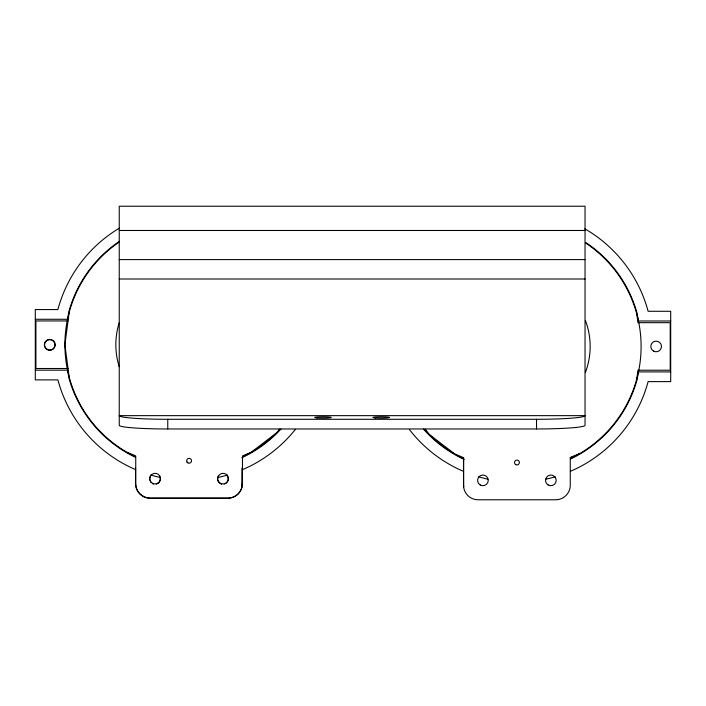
<?xml version="1.0" encoding="UTF-8"?>
<svg xmlns="http://www.w3.org/2000/svg" width="706" height="706" viewBox="0 0 706 706"><rect width="100%" height="100%" fill="white"/><g stroke="black" fill="none" stroke-linecap="round" stroke-linejoin="round"><path stroke-width="1.06" d="M242.299 467.813L242.176 485.631L242.176 468.193M69.126 312.581L64.899 344.722L69.126 376.872M636.874 378.601L637.977 370.226L670.215 370.226L670.215 322.677L637.977 322.677L636.874 314.302M279.576 429.124L276.937 432.557L251.212 452.299L242.485 455.917L242.485 483.495A14.552 14.552 0 0 1 227.923 498.048L150.29 498.048A14.552 14.552 0 0 1 135.737 483.495L135.737 455.917L127.001 452.299M570.263 457.638L578.999 454.02L570.263 457.638L570.263 485.216A14.552 14.552 0 0 1 555.71 499.777L478.077 499.777A14.552 14.552 0 0 1 463.515 485.216L463.515 457.638M119.243 230.483L585.036 230.483M119.243 259.596L585.036 259.596M119.243 279.002L585.036 279.002M35.3 319.271L67.767 319.271L68.658 312.449A124.697 124.697 0 0 1 119.411 241.328M68.023 320.948L35.785 320.948L35.785 368.506L68.023 368.506M670.7 320.992L638.233 320.992L637.341 314.179A124.697 124.697 0 0 0 585.689 242.449M35.3 370.182L67.767 370.182L68.658 377.004A124.697 124.697 0 0 0 135.402 457.259M670.7 371.912L638.233 371.912L637.341 378.725A124.697 124.697 0 0 1 570.598 458.988M167.763 419.285L536.516 419.285A48.52 3.636 0 0 0 585.036 415.649L119.243 415.649A48.52 3.636 0 0 0 167.763 419.285L167.763 428.966L536.516 428.966A48.52 3.636 0 0 0 585.036 425.33L585.036 206.223L119.243 206.223L119.243 425.33A48.52 3.636 0 0 0 167.763 428.966M425.109 429.133L429.063 434.278L454.788 454.02L463.639 457.691L463.639 487.122L463.515 485.216M187.011 461.98L187.39 462.483M536.516 419.285L536.516 428.966M135.552 467.813L135.552 483.725A14.552 14.552 0 0 0 150.113 498.286L227.738 498.286A14.552 14.552 0 0 0 242.299 483.725M35.6 321.186L35.6 368.735M226.661 475.103A5.339 5.339 0 0 1 224.27 484.034M221.507 484.034A5.339 5.339 0 0 1 217.73 480.257M217.554 478.88A5.339 5.339 0 0 1 218.269 476.206M159.582 476.206A5.339 5.339 0 0 1 156.344 484.034M153.581 484.034A5.339 5.339 0 0 1 152.293 483.495M151.19 482.648A5.339 5.339 0 0 1 150.343 481.545M149.804 480.257A5.339 5.339 0 0 1 151.19 475.103M585.371 320.4A73.265 73.265 0 0 1 585.371 372.494M585.415 242.855A124.212 124.212 0 0 1 570.395 458.547M463.383 458.547A124.212 124.212 0 0 1 424.606 429.592M570.377 471.334A135.861 135.861 0 0 0 648.117 381.611L670.7 381.611L670.7 311.284L648.117 311.284A135.861 135.861 0 0 0 584.815 228.797M555.137 476.815A135.861 135.861 0 0 1 545.809 479.197M487.978 479.197A135.861 135.861 0 0 1 478.642 476.815M463.401 471.334A135.861 135.861 0 0 1 409.436 429.583M464.169 459.456A124.697 124.697 0 0 1 423.521 429.107M295.223 429.566A135.861 135.861 0 0 1 242.599 469.614M227.358 475.085A135.861 135.861 0 0 1 218.022 477.468M160.191 477.468A135.861 135.861 0 0 1 150.863 475.085M135.623 469.614A135.861 135.861 0 0 1 57.883 379.89L35.3 379.89L35.3 309.563L57.883 309.563A135.861 135.861 0 0 1 119.34 228.153M281.023 428.992A124.697 124.697 0 0 1 241.831 457.726M119.226 366.741A73.265 73.265 0 0 1 119.226 322.713M279.929 429.46A124.212 124.212 0 0 1 242.617 456.826M135.605 456.826A124.212 124.212 0 0 1 118.784 242.343M157.817 483.266L156.529 483.795A5.339 5.339 0 0 1 149.893 477.715A5.339 5.339 0 0 1 158.206 474.273A5.339 5.339 0 0 1 157.817 483.266M221.693 483.795L220.404 483.266A5.339 5.339 0 0 1 220.016 474.273A5.339 5.339 0 0 1 228.329 477.715A5.339 5.339 0 0 1 221.693 483.795M47.002 349.585A5.339 5.339 0 0 0 55.006 344.96A5.339 5.339 0 0 0 47.002 340.336A5.339 5.339 0 0 0 47.002 349.585M317.197 417.908A8.251 0.618 0 0 0 330.99 417.625A8.251 0.618 0 0 0 320.895 416.867A8.251 0.618 0 0 0 317.197 417.908M375.415 417.908A8.251 0.618 0 0 0 389.218 417.625A8.251 0.618 0 0 0 379.113 416.867A8.251 0.618 0 0 0 375.415 417.908M480.257 484.987A5.339 5.339 0 0 0 488.261 480.362A5.339 5.339 0 0 0 480.257 475.747A5.339 5.339 0 0 0 480.257 484.987M548.183 484.987A5.339 5.339 0 0 0 556.196 480.362A5.339 5.339 0 0 0 548.183 475.747A5.339 5.339 0 0 0 548.183 484.987M515.742 464.619A2.427 2.427 0 0 0 519.378 462.518A2.427 2.427 0 0 0 515.742 460.418A2.427 2.427 0 0 0 515.742 464.619M653.474 351.076A5.339 5.339 0 0 0 661.478 346.452A5.339 5.339 0 0 0 653.474 341.828A5.339 5.339 0 0 0 653.474 351.076M47.187 349.346A5.339 5.339 0 0 0 55.192 344.722A5.339 5.339 0 0 0 47.187 340.107A5.339 5.339 0 0 0 47.187 349.346M187.893 462.871A2.427 2.427 0 0 0 191.538 460.771A2.427 2.427 0 0 0 187.893 458.662A2.427 2.427 0 0 0 187.893 462.871"/></g></svg>
